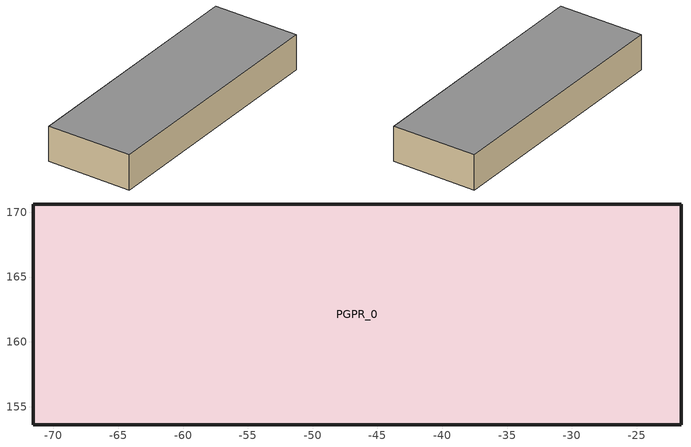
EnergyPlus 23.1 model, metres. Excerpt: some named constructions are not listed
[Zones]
PGPR_0
 floor ground (PGPR_0:f4UnderGroundSlabCF): -71.58,153.61 -71.58,170.61 -21.58,170.61 -21.58,153.61 z-8.68
 floor ground (PGPR_0:f5UnderGroundSlabCF): -71.58,153.61 -21.58,153.61 -21.58,170.61 -71.58,170.61 z-1.68
 wall ground (PGPR_0:f0UnderGroundWallCF): -71.58,153.61 -21.58,153.61 z-8.68:-1.68
 wall ground (PGPR_0:f1UnderGroundWallCF): -21.58,153.61 -21.58,170.61 z-8.68:-1.68
 wall ground (PGPR_0:f2UnderGroundWallCF): -21.58,170.61 -71.58,170.61 z-8.68:-1.68
 wall ground (PGPR_0:f3UnderGroundWallCF): -71.58,170.61 -71.58,153.61 z-8.68:-1.68
[Schedule:Day:Hourly]
4b423881-03c5-45ed-be28-4fc4b214d6de: Fraction, 1, 1, 1, 1, 1, 1, 1, 1, 0, 0, 0, 0, 0, 1, 0, 0, 0, 0, 0, 0, 0, 0, 0, 0
d9dcf79c-9fc7-427b-8721-aed9b2591ced: Fraction, 1, 1, 1, 1, 1, 1, 1, 1, 0, 0, 0, 0, 0, 0, 0, 0, 0, 0, 0, 0, 0, 0, 0, 0
5686eefd-c715-4fdf-b219-11ba50e29104: Fraction, 1, 1, 1, 1, 1, 1, 1, 1, 0, 0, 0, 1, 1, 1, 1, 1, 0, 0, 0, 0, 0, 0, 0, 1
43e6c533-6fa9-42e1-8b86-f3a8d1e46e10: Fraction, 1, 1, 1, 1, 1, 1, 1, 1, 0, 0, 0, 0, 0, 0, 0, 0, 0, 0, 0, 0, 0, 0, 0, 1
9f3f568a-9cea-4cc3-9587-82a2b19e0e78: Fraction, 1, 1, 1, 1, 1, 1, 1, 1, 0, 0, 0, 0, 1, 1, 1, 0, 0, 0, 0, 0, 0, 0, 0, 0
a636e57c-b6ae-441f-b8a6-bf08c619cc23: Fraction, 1, 1, 1, 1, 1, 1, 1, 1, 0, 0, 0, 0, 0, 0, 0, 0, 0, 0, 0, 0, 0, 0, 1, 1
0a6b56f1-1835-4374-ab66-41921d37e096: Fraction, 1, 1, 1, 1, 1, 1, 1, 0, 0, 0, 0, 0, 1, 1, 1, 1, 0, 0, 0, 0, 0, 0, 0, 1
1f39d808-1290-4ecc-a868-a539735284be: Fraction, 1, 1, 1, 1, 1, 1, 1, 1, 0, 0, 0, 0, 1, 1, 1, 1, 1, 0, 0, 0, 0, 0, 0, 0
6f4154da-c2c2-4159-a329-f49b4096ff57: Fraction, 1, 1, 1, 1, 1, 1, 1, 1, 0, 0, 0, 0, 1, 1, 1, 1, 1, 0, 0, 0, 0, 0, 0, 1
aac6a2fd-f64c-43fe-aff8-6f1a6281a74b: Fraction, 1, 1, 1, 1, 1, 0, 0, 0, 0, 0, 1, 1, 1, 1, 0, 0, 0, 0, 0, 0, 0, 0, 1, 1
19b254e6-2049-4779-9656-3da30fe27aa7: Fraction, 1, 1, 1, 1, 1, 0, 0, 0, 0, 0, 0, 0, 0, 0, 0, 1, 1, 1, 1, 1, 1, 1, 1, 1
2cb1d936-3531-426a-96ba-83971fe7372c: Fraction, 1, 1, 1, 1, 1, 1, 1, 0, 0, 0, 0, 0, 0, 0, 0, 0, 0, 0, 0, 0, 0, 0, 1, 1
0ff9e441-83f1-4516-bd27-9345eecf389f: Fraction, 1, 1, 1, 1, 1, 1, 1, 0, 0, 0, 0, 0, 0, 0, 0, 0, 0, 0, 0, 0, 0, 0, 0, 1
c92b1314-225b-411d-8e86-f078296afa96: Fraction, 1, 1, 1, 1, 1, 1, 1, 1, 1, 1, 1, 0, 0, 0, 0, 0, 0, 0, 0, 0, 1, 1, 1, 1
7514fa94-1bd9-4fde-b4ac-1ecae34da557: Fraction, 1, 1, 1, 1, 1, 1, 0, 0, 0, 0, 0, 0, 0, 0, 0, 0, 0, 0, 0, 0, 0, 1, 1, 1
5edb08f2-004b-4e5c-83a2-84af46203388: Fraction, 1, 1, 1, 1, 0, 0, 0, 0, 0, 0, 0, 0, 0, 0, 0, 0, 0, 0, 0, 0, 0, 1, 1, 1
9d676816-8ac3-4a6c-b4ae-b580548f3d32: Fraction, 1, 1, 1, 1, 1, 1, 1, 1, 1, 1, 1, 1, 1, 1, 0, 0, 0, 0, 0, 0, 1, 1, 1, 1
a1c94a3b-5b4c-497d-8171-e71f2c89bf28: Fraction, 1, 1, 1, 1, 1, 1, 0, 0, 0, 0, 0, 0, 0, 0, 0, 0, 0, 0, 0, 0, 0, 0, 1, 1
8e100745-4709-43c1-9ff5-b307ad366b61: Fraction, 0, 1, 1, 1, 1, 1, 1, 1, 0, 0, 0, 0, 0, 1, 0, 0, 0, 0, 1, 1, 1, 1, 1, 1
268fe73f-0053-4195-a365-0f15f52e541e: Fraction, 1, 1, 1, 1, 1, 1, 0, 0, 0, 0, 0, 0, 1, 1, 0, 0, 1, 1, 1, 1, 1, 1, 1, 1
a85c522d-1f5d-414f-be09-b8cc9f395edd: Fraction, 1, 1, 1, 1, 1, 1, 1, 1, 0, 0, 0, 0, 0, 0, 0, 0, 0, 0, 0, 0, 0, 1, 1, 1
22dba5ee-dbc3-4920-aa81-02877e39dabb: Fraction, 1, 1, 1, 0, 0, 0, 0, 0, 0, 0, 0, 0, 0, 0, 0, 0, 0, 0, 0, 0, 0, 0, 0, 0
265ff681-b13e-4d25-a62c-134c5617d6b5: Fraction, 1, 1, 1, 1, 1, 1, 1, 1, 0, 0, 0, 0, 1, 1, 1, 1, 0, 0, 0, 0, 0, 0, 0, 0
b893c558-f4fa-46e3-a2aa-a91d0455c293: Fraction, 0, 0, 0, 0, 0, 0, 0, 0, 1, 1, 1, 1, 1, 1, 1, 1, 0, 0, 0, 0, 0, 0, 0, 0
38071468-b3c8-45d1-aee2-aecb90c553fe: Fraction, 0, 0, 0, 1, 1, 1, 1, 1, 0, 0, 0, 0, 0, 0, 0, 0, 0, 0, 0, 0, 0, 0, 0, 0
1b35e25a-1591-48b1-886d-3c8d5dcee371: Fraction, 0, 0, 0, 1, 1, 1, 1, 1, 0, 0, 0, 0, 0, 1, 1, 1, 0, 0, 0, 0, 0, 0, 0, 0
2ff3a54e-393b-40f1-ba77-98b22226006d: Fraction, 0, 1, 1, 1, 1, 1, 1, 1, 0, 0, 0, 0, 0, 1, 1, 0, 0, 0, 0, 0, 0, 0, 0, 0
721b6a15-ba31-45d3-adb2-41ba24d08793: Fraction, 0, 0, 0, 0, 1, 1, 1, 1, 0, 0, 0, 0, 0, 0, 0, 0, 0, 0, 0, 0, 0, 0, 0, 0
254748f8-b8cf-4db8-9814-152fba9e3bd2: Fraction, 1, 1, 1, 1, 1, 1, 1, 1, 1, 0, 1, 1, 1, 1, 1, 1, 1, 0, 0, 1, 1, 1, 1, 1
938d63dd-be40-4aa3-ae10-7a1ea8b40ba3: Fraction, 1, 1, 1, 1, 1, 1, 1, 1, 0, 0, 0, 1, 1, 1, 1, 1, 0, 1, 1, 1, 1, 1, 1, 1
975b63b8-5973-4cfe-b9af-2590ea0b7ae1: Fraction, 0, 1, 1, 1, 1, 1, 1, 1, 0, 0, 0, 0, 1, 1, 1, 0, 0, 0, 0, 0, 0, 0, 0, 0
fb907c3f-6f21-44bb-b5fd-77a02b6b7876: Fraction, 0, 0, 0, 0, 0, 0, 0, 0, 0, 0, 0, 0, 1, 0, 0, 0, 0, 0, 0, 0, 0, 0, 0, 0
1b83f378-566c-4933-b3a4-a1ff4510e3c0: Fraction, 0, 1, 1, 1, 1, 1, 1, 1, 0, 0, 0, 0, 0, 0, 0, 0, 0, 0, 0, 0, 0, 0, 0, 0
9daa6118-ca0e-469b-863d-27e508346e94: Fraction, 0, 1, 0, 0, 1, 0, 0, 0, 0, 0, 0, 1, 1, 1, 1, 1, 1, 0, 0, 0, 0, 0, 0, 0
7bfb3815-d023-47ac-b753-82632ab5d8a8: Fraction, 0, 0, 0, 0, 0, 0, 0, 0, 0, 0, 0, 0, 1, 0, 1, 0, 0, 0, 0, 0, 0, 0, 0, 0
f8c7effe-b6d6-4f5c-b6ed-7c3f7907b267: Fraction, 0, 0, 0, 0, 0, 0, 0, 0, 0, 0, 0, 1, 0, 0, 1, 1, 0, 0, 0, 0, 0, 0, 0, 1
f5271a81-bf86-437f-8c66-8e0db3834bd2: Fraction, 0, 0, 0, 1, 1, 1, 1, 1, 0, 0, 0, 1, 1, 1, 1, 0, 0, 0, 0, 0, 0, 1, 1, 0
9cd5e53a-2855-455a-a486-3c73111fefb1: Fraction, 0, 1, 1, 1, 1, 1, 1, 1, 0, 0, 0, 1, 1, 1, 1, 1, 0, 0, 1, 0, 0, 1, 1, 1
4f4bb8d3-6afb-4b27-ab01-8712506b34d7: Fraction, 1, 1, 1, 1, 1, 1, 1, 1, 0, 0, 0, 1, 1, 1, 1, 0, 0, 0, 0, 1, 0, 0, 1, 1
9135d916-b9d1-4d63-9b18-6bfe89fc3462: Fraction, 1, 1, 1, 1, 1, 1, 1, 1, 1, 1, 0, 0, 0, 0, 0, 0, 0, 0, 0, 1, 1, 1, 1, 1
4c233475-0e60-44b9-9878-4242c3b25d12: Fraction, 1, 1, 1, 1, 1, 1, 1, 1, 0, 0, 0, 1, 1, 1, 1, 1, 1, 0, 1, 1, 1, 1, 1, 1
f3368dab-ca4c-475c-97cc-3f2d8ff3b5d8: Fraction, 1, 1, 0, 0, 1, 1, 0, 0, 0, 0, 0, 1, 0, 0, 1, 1, 0, 0, 0, 0, 0, 0, 0, 0
0b20c6a8-82a5-4436-9b3a-ff2cc0196985: Fraction, 0, 1, 1, 0, 1, 1, 0, 0, 0, 0, 0, 1, 1, 1, 1, 1, 1, 0, 0, 0, 0, 0, 0, 0
e96a8587-59e7-417d-a357-29280e458f88: Fraction, 0, 0, 0, 0, 1, 1, 1, 1, 0, 0, 0, 1, 1, 1, 1, 1, 0, 0, 0, 0, 0, 0, 0, 0
167243c0-d6b9-4395-961c-05c7494a644d: Fraction, 1, 1, 1, 1, 1, 1, 1, 1, 0, 0, 0, 1, 1, 1, 1, 1, 0, 0, 0, 0, 0, 0, 0, 0
102a4315-e03d-41a6-a982-1b91aa7a23a7: Fraction, 0, 0, 1, 1, 1, 1, 1, 0, 0, 0, 0, 1, 1, 1, 1, 1, 1, 0, 0, 0, 0, 0, 0, 0
595c21f7-c735-4922-994c-f3ed76335788: Fraction, 0, 0, 0, 0, 0, 0, 0, 0, 0, 0, 0, 0, 0, 1, 0, 0, 0, 0, 0, 0, 0, 0, 0, 0
615e00b2-cfc6-45e2-8701-90e21cb85a80: Fraction, 0, 0, 0, 0, 0, 0, 0, 0, 0, 0, 0, 1, 1, 1, 0, 0, 0, 0, 0, 0, 0, 0, 0, 0
538b204b-2738-484d-9132-c5606f38bc36: Fraction, 0, 0, 0, 0, 0, 0, 0, 0, 0, 0, 0, 0, 1, 1, 1, 1, 0, 0, 0, 0, 0, 0, 0, 0
6d3dc971-355d-4fa4-a2e9-d7037b7e60ad: Fraction, 0, 0, 0, 1, 1, 1, 1, 1, 0, 0, 0, 1, 1, 1, 1, 1, 0, 0, 0, 0, 0, 0, 0, 0
4bb823c3-0117-4572-9646-ca34f991e531: Fraction, 1, 1, 1, 0, 1, 1, 1, 1, 0, 0, 0, 1, 1, 1, 1, 1, 1, 0, 0, 0, 0, 0, 0, 1
dd0faab3-c5dc-455c-b7da-31d139a78f86: Fraction, 1, 1, 1, 1, 1, 1, 1, 1, 0, 0, 0, 1, 1, 1, 1, 1, 1, 0, 0, 0, 0, 0, 0, 1
10923d09-9733-415a-b180-cc482b0420a8: Fraction, 1, 1, 1, 1, 0, 0, 0, 1, 0, 0, 1, 1, 1, 1, 1, 1, 1, 0, 0, 0, 0, 0, 0, 0
68b6b845-b2a9-4584-aad0-ced59bb5f3cd: Fraction, 1, 1, 1, 1, 0, 0, 0, 0, 0, 0, 0, 1, 1, 1, 1, 1, 1, 0, 0, 0, 0, 0, 0, 0
608f1551-88ad-49e6-b78b-6e2298023551: Fraction, 0, 0, 0, 0, 0, 0, 0, 0, 0, 0, 0, 1, 1, 1, 1, 1, 0, 0, 0, 0, 0, 1, 1, 1
ea403f39-8fee-4a0b-a450-cbd75fcae571: Fraction, 1, 1, 1, 1, 1, 1, 1, 1, 1, 1, 0, 0, 0, 0, 1, 1, 0, 0, 0, 1, 1, 0, 1, 0
77c4b9ff-531c-49ff-8175-582189cf1acc: Fraction, 0, 1, 1, 1, 1, 1, 1, 1, 1, 1, 1, 1, 0, 1, 0, 1, 1, 1, 1, 1, 1, 1, 1, 1
d1f378ad-e074-4f91-99be-040b48c3187a: Fraction, 1, 1, 1, 1, 1, 1, 1, 1, 0, 0, 0, 1, 0, 1, 1, 0, 0, 0, 0, 1, 0, 1, 1, 1
f8f9e8d6-3785-418d-88df-0344d3b8d9d0: Fraction, 1, 1, 1, 1, 1, 1, 1, 1, 0, 0, 0, 1, 1, 1, 1, 1, 1, 1, 0, 0, 0, 0, 0, 0
d1bfe004-6a26-4a5d-945f-b3f82b9e8d22: Fraction, 1, 0, 1, 1, 1, 0, 1, 1, 0, 0, 0, 1, 1, 1, 1, 1, 1, 0, 0, 0, 0, 0, 0, 0
29b57927-4009-496e-81ac-ec494aea4c47: Fraction, 0, 0, 0, 0, 0, 1, 1, 0, 0, 0, 0, 0, 1, 1, 1, 1, 0, 0, 0, 0, 1, 1, 1, 0
e5235b95-c2f8-4f38-95af-b7261fb12d3d: Fraction, 0, 1, 0, 1, 1, 1, 1, 1, 0, 0, 0, 1, 1, 1, 1, 1, 1, 0, 0, 0, 0, 0, 0, 0
d7dc4451-f64a-4145-b2e2-11d6cc127707: Fraction, 0, 1, 1, 1, 1, 1, 0, 1, 0, 0, 0, 1, 1, 1, 1, 1, 1, 1, 0, 0, 0, 0, 0, 0
d20f0463-fa8d-40f1-a171-c0841f544175: Fraction, 0, 0, 0, 1, 1, 1, 1, 1, 0, 0, 0, 1, 1, 1, 1, 1, 1, 1, 0, 0, 0, 0, 0, 0
5f620b82-c7dc-4085-ae03-0facd7c8ad80: Fraction, 0, 0, 0, 0, 1, 1, 1, 1, 0, 0, 0, 1, 1, 1, 1, 1, 1, 1, 0, 0, 0, 0, 0, 0
5498eb8c-ab8e-4cdc-adcf-004aa2e0be7e: Fraction, 0, 0, 1, 1, 1, 1, 1, 1, 0, 0, 0, 1, 1, 1, 1, 1, 0, 1, 1, 1, 0, 1, 1, 1
8b03ab36-f7f7-47dc-ab61-507450c9b048: Fraction, 0, 0, 0, 0, 1, 1, 1, 1, 0, 0, 1, 1, 1, 1, 1, 1, 1, 0, 0, 0, 0, 0, 0, 0
af18b76d-445f-40e3-9107-3aef00735450: Fraction, 0, 0, 0, 0, 0, 1, 0, 0, 0, 1, 1, 1, 1, 1, 1, 1, 1, 1, 0, 0, 0, 0, 0, 0
3a65a25f-9210-4485-a318-11c298935ed2: Fraction, 0, 0, 0, 1, 1, 1, 1, 0, 0, 0, 0, 1, 1, 1, 1, 1, 1, 1, 0, 0, 0, 0, 0, 0
c9e1564d-0808-4204-ad1e-7c4d568b506c: Fraction, 1, 1, 1, 0, 1, 0, 1, 1, 0, 0, 0, 0, 1, 1, 1, 1, 1, 0, 0, 0, 0, 0, 0, 0
6481fa83-8756-4034-80a4-720003e12866: Fraction, 0, 0, 1, 1, 1, 1, 1, 1, 0, 1, 1, 1, 1, 1, 0, 1, 0, 0, 0, 1, 0, 0, 1, 1
5f15098d-22b8-470c-8db3-f4f6d394945a: Fraction, 1, 1, 1, 1, 1, 1, 0, 1, 0, 1, 1, 1, 1, 1, 1, 1, 1, 1, 0, 0, 0, 0, 0, 0
f50323f8-52d8-4e8b-a682-7733ce9e9aba: Fraction, 0, 1, 1, 1, 1, 1, 0, 1, 0, 0, 0, 1, 1, 1, 0, 0, 0, 0, 0, 0, 0, 0, 0, 1
150a1ff0-c662-4d2a-9222-2521a3141b53: Fraction, 1, 1, 1, 1, 1, 1, 1, 1, 0, 1, 1, 1, 1, 1, 1, 0, 1, 0, 0, 1, 1, 1, 1, 1
0d5fc211-995c-4405-9639-022727eb037f: Fraction, 1, 1, 1, 1, 1, 1, 1, 0, 0, 0, 0, 0, 1, 1, 1, 1, 0, 0, 0, 0, 0, 0, 1, 0
89220886-dddf-4222-ad3a-1b938d28894c: Fraction, 0, 0, 1, 1, 1, 1, 1, 1, 0, 1, 1, 1, 1, 1, 1, 1, 1, 1, 1, 0, 0, 0, 0, 0
a515e066-391f-42a3-8763-dd935cd6fd7d: Fraction, 1, 1, 1, 1, 1, 1, 1, 1, 0, 0, 1, 1, 1, 0, 0, 0, 0, 0, 0, 1, 0, 1, 1, 1
b2c55090-704e-4ab6-b96f-41a370d7e207: Fraction, 1, 1, 1, 1, 1, 1, 1, 1, 0, 0, 0, 1, 1, 1, 1, 1, 0, 0, 0, 0, 0, 1, 1, 1
7f4f3e94-be70-4c54-a978-02872ac8a73b: Fraction, 1, 1, 1, 1, 1, 1, 1, 1, 0, 1, 1, 0, 1, 1, 1, 0, 0, 0, 0, 1, 1, 1, 1, 1
00f9da2b-0396-442f-9a1e-3981f69b7067: Fraction, 1, 1, 1, 1, 1, 1, 1, 1, 0, 0, 1, 1, 1, 1, 1, 1, 1, 1, 0, 0, 0, 0, 0, 0
cbe0bc12-091c-4a4d-95a7-e092efacdb34: Fraction, 0, 1, 1, 0, 1, 1, 1, 1, 0, 1, 1, 1, 1, 1, 1, 1, 0, 1, 1, 1, 1, 1, 1, 1
acd8af5c-d7fc-4658-8dc6-4fac3b3fdb2f: Fraction, 1, 1, 0, 1, 1, 1, 1, 1, 0, 0, 1, 1, 1, 0, 0, 0, 1, 1, 0, 1, 1, 1, 1, 1
16b90982-b65f-4b34-aa4b-3d23074a491c: Fraction, 1, 1, 1, 1, 1, 1, 1, 1, 0, 0, 1, 1, 1, 1, 1, 0, 1, 1, 1, 1, 1, 1, 1, 1
9ac76846-8afe-459c-8ce4-5cd0b9b1b4aa: Fraction, 1, 1, 1, 1, 1, 1, 1, 1, 1, 0, 1, 1, 1, 1, 1, 0, 1, 0, 0, 1, 1, 1, 1, 1
25743c8d-98df-4bf6-aaa6-2a4d91e064f6: Fraction, 1, 1, 1, 1, 1, 1, 1, 1, 1, 1, 1, 1, 1, 1, 0, 0, 0, 0, 0, 0, 0, 1, 1, 1
15f36d6a-5632-49b6-822e-39c30ca657d3: Fraction, 1, 1, 1, 1, 0, 0, 0, 0, 0, 0, 1, 1, 1, 1, 1, 1, 1, 0, 0, 0, 0, 0, 0, 0
ea26de50-ec7e-40ae-8c18-b1771b2aae8f: Fraction, 0, 1, 1, 1, 1, 1, 1, 1, 0, 0, 0, 1, 1, 1, 1, 1, 1, 1, 0, 0, 0, 0, 0, 0
7ef36c62-d61c-4133-830e-d9a316a81cf4: Fraction, 0, 1, 0, 0, 1, 0, 1, 0, 0, 0, 1, 1, 1, 1, 1, 1, 1, 0, 0, 0, 0, 0, 0, 0
24c1d4d4-9c7f-4039-80be-6e60d7f79b7a: Fraction, 0, 1, 1, 1, 1, 1, 1, 1, 0, 1, 1, 1, 1, 1, 1, 1, 1, 1, 0, 0, 0, 0, 0, 0
4f660577-d839-431d-9f2a-b50780fe7abf: Fraction, 0, 0, 0, 0, 1, 0, 0, 0, 0, 1, 1, 1, 1, 1, 1, 1, 1, 1, 1, 0, 0, 0, 0, 0
a80e22af-b794-49f5-a719-907025459a9d: Fraction, 0, 0, 0, 0, 1, 1, 0, 1, 0, 0, 1, 1, 0, 1, 1, 1, 1, 1, 1, 1, 1, 1, 1, 1
c4ad8f42-1ebb-4d66-b130-f4d00a4ec597: Fraction, 1, 1, 1, 1, 1, 1, 1, 1, 0, 0, 0, 1, 1, 1, 1, 1, 1, 0, 0, 0, 0, 0, 0, 0
d3b708f1-da1d-4c15-9cce-67e1453a7163: Fraction, 0, 1, 1, 1, 1, 1, 1, 1, 0, 0, 1, 1, 1, 0, 0, 0, 0, 0, 0, 0, 0, 0, 0, 1
a487c2ef-e8be-4881-a45c-798192ff0b09: Fraction, 1, 1, 1, 1, 1, 1, 1, 1, 0, 0, 1, 1, 1, 1, 1, 1, 1, 0, 1, 0, 0, 0, 0, 0
49d44464-4caf-4254-b0fd-5ec1e70a12cb: Fraction, 0, 0, 0, 0, 1, 1, 0, 0, 0, 0, 1, 1, 0, 0, 0, 1, 1, 0, 0, 1, 1, 1, 1, 1
fcc96758-d674-4380-ab4f-95f29bdbed7f: Fraction, 1, 1, 1, 1, 1, 1, 1, 1, 0, 0, 0, 1, 1, 1, 1, 0, 0, 1, 1, 1, 1, 1, 1, 1
fc564dab-8732-4c09-b968-0ecc5cb4e402: Fraction, 1, 1, 1, 1, 1, 1, 1, 1, 0, 0, 0, 1, 1, 1, 1, 0, 1, 1, 0, 0, 0, 0, 0, 0
5a106c0b-55eb-41ca-b072-1c534cfae676: Fraction, 0, 0, 0, 0, 1, 0, 0, 0, 0, 1, 0, 1, 1, 1, 0, 1, 1, 1, 1, 1, 1, 1, 1, 1
c26745b1-3d78-4398-b57f-ac88989129e7: Fraction, 1, 1, 1, 1, 1, 1, 1, 1, 1, 0, 0, 1, 1, 1, 1, 1, 0, 0, 0, 0, 0, 0, 0, 0
5dcfddaa-d6df-49e3-86db-44b798bef0ac: Fraction, 1, 1, 1, 1, 1, 1, 1, 1, 0, 1, 1, 1, 1, 1, 1, 0, 0, 0, 0, 0, 0, 0, 0, 0
ac495df5-bdeb-4d2c-a806-4009e1d5c5c1: Fraction, 1, 1, 1, 0, 1, 1, 0, 1, 0, 0, 0, 1, 1, 1, 0, 0, 0, 0, 0, 0, 0, 0, 0, 0
53d6a26e-696f-4037-970f-a828511ad5cd: Fraction, 0, 0, 0, 0, 0, 0, 0, 0, 1, 1, 1, 1, 1, 1, 1, 1, 1, 1, 1, 0, 0, 0, 0, 0
3e03224c-85ce-477e-aa7c-0c7cfe76afc2: Fraction, 0, 0, 0, 0, 1, 0, 1, 1, 1, 1, 1, 1, 1, 1, 1, 1, 1, 1, 0, 0, 0, 0, 0, 0
ff7f5657-a2b4-44aa-84e3-2dbc62f8aee0: Fraction, 0, 0, 0, 0, 0, 1, 1, 1, 1, 1, 1, 1, 1, 1, 1, 1, 1, 1, 1, 0, 0, 0, 0, 0
12784165-bf48-4a67-abfc-484afee5eeb1: Fraction, 0, 0, 0, 0, 1, 0, 1, 0, 0, 1, 1, 1, 1, 1, 1, 1, 1, 1, 1, 0, 0, 0, 0, 0
e0e08869-5634-4dae-a5fc-255d7a0d929a: Fraction, 0, 0, 0, 0, 1, 1, 1, 1, 0, 1, 1, 1, 1, 1, 1, 1, 1, 1, 1, 0, 0, 0, 0, 0
d3f29522-0a00-4572-8c8e-24a091397056: Fraction, 0, 0, 0, 0, 0, 0, 0, 0, 1, 1, 1, 1, 1, 1, 0, 0, 0, 0, 0, 1, 0, 0, 0, 0
de932412-5324-46f1-b662-4a20d6b03142: Fraction, 0, 1, 0, 0, 1, 0, 1, 1, 0, 1, 1, 1, 1, 0, 1, 0, 0, 0, 0, 0, 0, 0, 0, 1
428b496f-aa10-4199-a679-54d118e6036d: Fraction, 1, 0, 1, 1, 1, 1, 1, 0, 0, 1, 1, 1, 0, 0, 1, 1, 1, 0, 0, 0, 0, 0, 0, 0
ec9d3b15-da6a-4eca-9426-4658412a4478: Fraction, 1, 1, 0, 1, 1, 1, 1, 1, 0, 1, 1, 1, 1, 1, 1, 0, 0, 0, 0, 0, 0, 0, 0, 0
04dc89fe-9f93-4ae4-b0fe-4335d82fff21: Fraction, 0, 1, 1, 1, 1, 1, 1, 1, 0, 1, 1, 1, 0, 1, 1, 1, 0, 1, 0, 1, 1, 0, 1, 0
87cb13b6-e415-4d74-bd48-b75b84703a8c: Fraction, 1, 1, 1, 1, 1, 1, 1, 1, 0, 0, 0, 0, 1, 0, 0, 0, 0, 0, 0, 0, 0, 0, 1, 0
37baeec7-4386-4af8-9476-8c8170673850: Fraction, 1, 1, 0, 1, 1, 1, 1, 1, 0, 1, 1, 1, 1, 1, 1, 1, 1, 1, 0, 0, 0, 0, 0, 0
6f84dd32-5ff8-42e3-93f1-95c26bcee0b4: Fraction, 0, 0, 0, 0, 0, 0, 0, 0, 0, 1, 1, 0, 0, 1, 1, 0, 0, 0, 0, 0, 0, 1, 1, 1
d744ac31-f65a-4fa6-8ebd-f02e83bb5772: Fraction, 1, 1, 1, 1, 1, 1, 0, 0, 0, 0, 1, 1, 1, 1, 1, 1, 1, 1, 0, 0, 0, 0, 0, 0
816b8938-fc55-4ccb-94e9-46874070c0df: Fraction, 0, 0, 0, 0, 0, 0, 0, 0, 0, 0, 1, 1, 1, 1, 1, 1, 1, 1, 0, 0, 0, 0, 0, 0
63a9c947-ccab-4db9-bbf5-93fec33ead4b: Fraction, 0, 0, 0, 1, 1, 1, 0, 0, 0, 0, 0, 0, 1, 1, 0, 0, 1, 1, 0, 0, 0, 1, 1, 1
e2cea53a-27f6-4c58-8ba9-56ffacc847c9: Fraction, 1, 1, 1, 1, 1, 1, 1, 1, 0, 1, 1, 1, 0, 0, 0, 0, 0, 0, 0, 0, 0, 0, 0, 1
82eac794-70f8-430e-bf10-ffc1cbace4a8: Fraction, 1, 1, 1, 1, 1, 1, 1, 1, 1, 0, 0, 0, 1, 1, 1, 1, 0, 0, 0, 0, 0, 0, 1, 1
54e49f5b-593e-4d8c-885e-57bd4788158d: Fraction, 1, 1, 1, 1, 1, 1, 1, 1, 0, 0, 1, 1, 1, 1, 1, 1, 1, 0, 0, 0, 0, 0, 0, 0
5f66b03a-6e37-4e5a-bd90-248065f8e52d: Fraction, 1, 1, 1, 1, 1, 1, 1, 1, 0, 0, 1, 1, 1, 1, 0, 0, 1, 1, 1, 1, 1, 1, 1, 1
7541b643-ce07-4767-abb6-1bebbe27d1db: Fraction, 1, 1, 1, 1, 1, 1, 1, 1, 0, 0, 1, 1, 1, 1, 0, 0, 0, 1, 1, 1, 1, 1, 1, 1
ad09d7ec-5b90-485c-94ca-2581b725b34a: Fraction, 0, 0, 0, 0, 1, 1, 1, 1, 0, 0, 0, 0, 0, 0, 0, 0, 0, 0, 0, 0, 0, 0, 1, 1
aea32789-4f34-4312-b04a-95d18f8baf07: Fraction, 1, 1, 1, 1, 1, 1, 1, 1, 1, 1, 1, 1, 1, 1, 1, 1, 1, 1, 1, 0, 0, 0, 0, 0
03c852e6-2ed5-4915-87aa-77f72ff10b00: Fraction, 0, 0, 0, 0, 0, 0, 0, 0, 0, 0, 1, 1, 1, 1, 1, 0, 0, 0, 0, 0, 0, 1, 1, 1
6543cc43-2e04-44e9-8e2e-a805eb3661fa: Fraction, 1, 1, 1, 1, 1, 1, 1, 1, 1, 0, 0, 0, 1, 1, 1, 1, 1, 0, 0, 0, 0, 0, 0, 0
2bfec88a-6984-48cc-bf28-4a9e8056b79b: Fraction, 0, 1, 0, 0, 0, 1, 1, 1, 0, 0, 1, 1, 1, 0, 0, 0, 0, 0, 0, 0, 0, 0, 0, 0
fd414e2c-75d4-4c32-83fc-4272a7bde156: Fraction, 1, 1, 1, 1, 1, 1, 1, 1, 1, 0, 0, 0, 0, 0, 0, 0, 1, 1, 0, 0, 0, 0, 0, 0
f2ce880f-6885-4c88-877b-562766da01ad: Fraction, 0, 0, 0, 1, 1, 0, 0, 0, 0, 1, 1, 1, 0, 0, 0, 0, 0, 0, 0, 0, 0, 0, 0, 0
33e99e92-674f-45f8-a587-548818bbf615: Fraction, 0, 0, 0, 0, 0, 0, 0, 0, 0, 1, 1, 1, 0, 0, 0, 0, 0, 0, 0, 0, 1, 1, 1, 1
c7efda73-e163-4c59-9bf5-ba7e7c0e4e16: Fraction, 1, 1, 1, 1, 1, 1, 1, 1, 0, 0, 1, 1, 1, 1, 1, 1, 1, 1, 1, 0, 0, 0, 0, 0
5fa06fdf-763b-4d7c-b8b2-7de05fd0b310: Fraction, 0, 1, 1, 1, 1, 1, 0, 0, 0, 1, 1, 1, 1, 1, 1, 1, 1, 0, 0, 0, 0, 0, 0, 0
f906869d-0c63-4801-97d7-2f6fdf00eec3: Fraction, 0, 1, 1, 1, 1, 1, 1, 1, 1, 0, 0, 1, 1, 1, 1, 1, 0, 0, 0, 0, 0, 0, 0, 0
22550311-a193-4410-aea7-402e6c23fc5d: Fraction, 0, 0, 0, 0, 0, 0, 0, 0, 0, 0, 0, 0, 1, 1, 1, 1, 0, 0, 0, 0, 0, 0, 0, 1
44a67dcf-cdc8-4a56-b3c3-fe79b0470d3c: Fraction, 0, 0, 0, 0, 0, 0, 0, 0, 0, 0, 0, 0, 1, 1, 1, 1, 1, 1, 0, 0, 0, 0, 0, 0
88d90773-d2a7-4458-a5cf-2ae1ce0950cd: Fraction, 0, 0, 1, 1, 1, 1, 1, 1, 0, 0, 0, 0, 0, 0, 0, 0, 0, 0, 0, 0, 0, 0, 0, 0
79816bb4-b13d-4e50-9334-50d981e2fa65: Fraction, 0, 0, 0, 0, 0, 0, 0, 0, 0, 0, 0, 0, 0, 0, 0, 0, 0, 0, 0, 0, 0, 0, 1, 1
29cdb66d-2179-4996-814a-078b9e027e0c: Fraction, 0, 0, 0, 1, 1, 1, 1, 1, 1, 0, 0, 0, 0, 0, 0, 0, 1, 0, 0, 0, 0, 0, 0, 0
d75d03b0-2275-4513-84da-de8190ff6121: Fraction, 0, 0, 0, 1, 1, 1, 1, 1, 0, 0, 1, 1, 1, 1, 1, 1, 1, 0, 0, 0, 0, 0, 0, 0
bf26c04b-093e-4dd0-bfb7-8f53418dfe3b: Fraction, 0, 1, 1, 1, 1, 1, 1, 0, 0, 0, 1, 1, 1, 1, 1, 1, 1, 1, 0, 0, 0, 0, 0, 0
5993006e-3bfd-473b-874d-bef193945f6f: Fraction, 0, 0, 0, 0, 0, 0, 0, 0, 0, 1, 1, 1, 1, 1, 1, 1, 0, 0, 0, 0, 0, 0, 0, 0
c64875a8-2118-444b-ac3c-aca7f049d8b5: Fraction, 0, 1, 1, 1, 1, 1, 1, 1, 1, 1, 1, 0, 1, 1, 1, 1, 1, 1, 0, 0, 0, 0, 0, 0
c3dde465-46a7-451a-8202-93e077363a6f: Fraction, 0, 1, 0, 1, 0, 0, 0, 1, 0, 0, 1, 1, 1, 1, 1, 1, 1, 1, 1, 0, 1, 1, 0, 0
e06687f0-31aa-4656-8f6f-131d72b09a7d: Fraction, 0, 0, 0, 0, 0, 0, 0, 0, 0, 0, 1, 1, 1, 1, 1, 1, 1, 1, 1, 1, 0, 0, 0, 0
73f8aa95-0e21-432b-8ec6-0fcaf441bc21: Fraction, 0, 0, 0, 0, 0, 0, 0, 0, 1, 1, 1, 1, 1, 1, 1, 1, 1, 0, 0, 0, 0, 0, 0, 0
0face1d9-68ba-43ae-8b0e-4b775565313f: Fraction, 0, 0, 0, 0, 0, 0, 0, 0, 0, 0, 1, 0, 0, 1, 1, 1, 1, 1, 1, 0, 0, 0, 0, 0
facaaf35-4210-46d7-8242-3a9c50793cd8: Fraction, 0, 0, 0, 1, 1, 0, 0, 0, 0, 1, 1, 1, 1, 0, 0, 0, 0, 0, 0, 0, 0, 0, 1, 0
9a82afb2-3758-48cd-ab12-55926df5f8e3: Fraction, 0, 1, 1, 1, 1, 0, 1, 1, 0, 0, 0, 0, 1, 1, 1, 1, 1, 1, 1, 0, 0, 0, 0, 0
6965d9d3-d15b-4d13-bada-faa81d156223: Fraction, 0, 1, 0, 0, 1, 0, 1, 0, 0, 1, 1, 1, 1, 1, 1, 1, 1, 1, 1, 1, 0, 0, 0, 0
375f94b9-0dea-42a3-bab4-a3959616d73a: Fraction, 0, 0, 0, 0, 0, 0, 0, 0, 0, 1, 1, 1, 1, 1, 1, 1, 1, 1, 1, 1, 1, 0, 0, 0
b5763207-a6e0-4a54-a05f-25970658f90e: Fraction, 0, 0, 0, 0, 0, 0, 0, 0, 1, 1, 1, 1, 1, 1, 1, 1, 1, 1, 1, 1, 1, 0, 0, 0
4a4b2797-137b-46bd-841f-5856ae3853a9: Fraction, 0, 0, 0, 0, 0, 0, 0, 1, 0, 1, 0, 0, 1, 1, 1, 0, 0, 1, 0, 0, 0, 0, 0, 0
53d63b16-25fc-461c-8168-c60dd104ca2f: Fraction, 0, 0, 0, 1, 1, 1, 1, 0, 0, 0, 0, 1, 1, 1, 1, 1, 1, 0, 0, 0, 0, 0, 0, 0
24a60d40-4126-4ce8-ad33-fbc4c3e1f20b: Fraction, 0, 1, 0, 0, 0, 0, 0, 0, 0, 1, 1, 1, 1, 1, 1, 1, 1, 1, 1, 0, 1, 0, 0, 0
4e1dd9b1-d366-4041-80e3-ffab94b3a6d8: Fraction, 0, 0, 0, 0, 0, 0, 0, 0, 0, 0, 0, 1, 1, 1, 1, 1, 1, 0, 1, 1, 1, 1, 1, 0
811965fe-cf3f-4e2d-92ae-df6dc1f78df7: Fraction, 0, 1, 1, 0, 1, 0, 0, 1, 0, 0, 0, 1, 1, 1, 0, 0, 1, 0, 0, 1, 1, 1, 1, 0
ce064cc0-355c-491e-bc32-a5f4ee950e47: Fraction, 1, 1, 1, 1, 1, 1, 1, 1, 0, 0, 0, 1, 1, 1, 1, 1, 1, 1, 0, 0, 0, 0, 1, 1
a71985f3-0066-48b5-896a-20affd8910ac: Fraction, 0, 1, 0, 0, 1, 1, 1, 1, 0, 0, 1, 1, 1, 0, 0, 0, 0, 1, 0, 1, 1, 0, 1, 1
befd0b7e-7216-4c60-be25-026468be9f18: Fraction, 1, 1, 1, 1, 0, 0, 0, 0, 0, 0, 0, 1, 1, 0, 1, 1, 1, 1, 1, 0, 0, 0, 0, 0
fbeca4c3-ce09-430f-b2a0-06030d0ff9d6: Fraction, 0, 0, 0, 0, 1, 1, 1, 1, 1, 0, 1, 1, 1, 0, 1, 1, 1, 0, 0, 0, 0, 0, 0, 0
db3e70c4-fd2a-4e1b-8297-bd2d6c0d3cf8: Fraction, 0, 1, 1, 1, 1, 1, 1, 1, 0, 0, 0, 1, 1, 1, 1, 1, 0, 0, 0, 0, 0, 0, 0, 0
72612ccf-583e-46f3-bf00-deef19fd6d3e: Fraction, 0, 0, 0, 0, 0, 0, 0, 0, 0, 0, 0, 1, 1, 0, 1, 1, 1, 1, 0, 0, 0, 0, 0, 0
1e79ffa7-8dbe-451f-a677-7f93e6f78d3d: Fraction, 0, 0, 0, 0, 0, 0, 0, 0, 0, 1, 0, 1, 1, 1, 1, 1, 1, 1, 0, 0, 0, 0, 0, 0
a8209df2-5ab2-4443-bd30-a15166ccbbec: Fraction, 0, 0, 0, 0, 0, 0, 0, 0, 0, 0, 1, 1, 1, 0, 1, 1, 1, 1, 0, 0, 0, 0, 0, 0
40dcfdd7-9bb8-4f75-a672-34047243340b: Fraction, 0, 0, 0, 0, 0, 0, 1, 1, 1, 0, 1, 0, 0, 0, 0, 0, 0, 0, 0, 1, 0, 0, 0, 0
cd399c37-b7b2-4ca0-a83f-51559be62792: Fraction, 1, 0, 0, 0, 1, 0, 0, 0, 0, 0, 1, 1, 0, 1, 1, 1, 1, 0, 0, 0, 0, 0, 0, 0
0ea63dce-2894-42c9-91d5-1433c7b590dc: Fraction, 0, 0, 0, 0, 0, 0, 0, 0, 0, 1, 1, 1, 0, 0, 1, 1, 1, 1, 0, 0, 0, 0, 0, 0
2692f2e2-7011-4f7f-87d6-537eda69e901: Fraction, 0, 0, 0, 0, 0, 0, 0, 0, 0, 1, 1, 1, 1, 1, 1, 1, 1, 1, 1, 0, 0, 0, 0, 0
ede6f525-f8f3-46ca-98c9-bce0bba24574: Fraction, 0, 0, 0, 0, 0, 0, 0, 0, 0, 1, 1, 1, 0, 0, 1, 1, 1, 0, 0, 0, 0, 0, 0, 0
448cc3ed-be2a-4057-b41c-d7a3c87ecfc5: Fraction, 0, 0, 0, 0, 1, 0, 0, 0, 0, 0, 1, 1, 1, 1, 1, 1, 1, 1, 0, 0, 0, 0, 1, 0
01605da1-6eae-4632-80ab-0c938aa69fd6: Fraction, 0, 1, 1, 1, 1, 1, 1, 0, 0, 0, 1, 1, 1, 0, 0, 0, 0, 0, 1, 1, 1, 1, 1, 1
30426d5e-76fa-4dda-a0d5-f35ae3dbd69e: Fraction, 1, 1, 1, 1, 1, 1, 0, 0, 0, 0, 1, 1, 1, 0, 1, 1, 1, 1, 0, 0, 0, 0, 0, 0
ea3bc4e8-6f5c-4f0f-8cdf-43d60ab798f9: Fraction, 0, 1, 1, 1, 1, 1, 1, 1, 0, 0, 0, 0, 0, 0, 1, 1, 0, 0, 0, 0, 0, 0, 0, 0
18d127a5-8b47-4f2f-9c89-2b7fc3c66ef5: Fraction, 1, 0, 1, 1, 1, 1, 1, 1, 0, 0, 1, 1, 1, 1, 1, 1, 1, 1, 1, 1, 1, 1, 1, 1
d7ec7889-d447-4750-b206-bad8ec330e09: Fraction, 1, 1, 1, 1, 1, 1, 1, 1, 1, 1, 0, 0, 1, 0, 0, 0, 0, 0, 0, 0, 0, 0, 0, 1
571b5242-ea14-47f4-aa64-d69b78a3ed10: Fraction, 1, 1, 1, 1, 1, 1, 1, 1, 0, 0, 0, 0, 0, 0, 1, 1, 0, 0, 0, 0, 1, 0, 0, 1
1ef06045-fb21-4009-a258-a723cc062591: Fraction, 1, 1, 1, 1, 1, 1, 1, 1, 0, 0, 0, 0, 0, 0, 1, 1, 0, 0, 0, 0, 0, 0, 0, 0
c4f7ee7e-d6ca-4be9-a57f-8f1bd2446075: Fraction, 0, 1, 0, 1, 1, 1, 1, 1, 0, 0, 0, 1, 1, 1, 0, 0, 0, 0, 0, 0, 0, 0, 0, 0
e0f824ef-556f-44b3-895b-fc6d47cde737: Fraction, 0, 1, 1, 1, 1, 1, 1, 1, 1, 0, 0, 1, 1, 1, 1, 1, 1, 0, 0, 0, 0, 0, 0, 0
7df22234-2be7-4bf4-b380-4355b9ac798d: Fraction, 0, 0, 0, 1, 1, 1, 1, 1, 0, 0, 0, 1, 1, 1, 1, 1, 1, 1, 1, 0, 0, 0, 0, 0
07707a42-9dae-4272-9db8-b83f5ab6fc00: Fraction, 0, 0, 0, 1, 1, 1, 1, 1, 0, 0, 1, 1, 1, 0, 1, 1, 1, 0, 1, 1, 1, 1, 1, 1
0a6eb5a9-5249-4e2f-9487-c6371bf03f7e: Fraction, 1, 0, 1, 1, 1, 1, 1, 1, 0, 0, 0, 0, 1, 0, 1, 0, 0, 0, 0, 0, 0, 0, 0, 0
5a4d5187-2929-4ada-9618-2f9820634e13: Fraction, 0, 0, 0, 0, 0, 0, 0, 0, 0, 0, 0, 0, 0, 1, 1, 1, 0, 0, 0, 0, 0, 0, 0, 0
2aee2ba3-fb5f-4300-88a6-f7ee9f33d43a: Fraction, 0, 0, 0, 0, 1, 0, 0, 0, 0, 0, 0, 1, 1, 1, 1, 1, 1, 0, 0, 0, 0, 0, 0, 0
f7e7ceaa-0893-40aa-b05e-5065fd6e5843: Fraction, 0, 0, 0, 0, 1, 0, 0, 0, 0, 1, 1, 0, 0, 1, 1, 1, 1, 1, 1, 1, 1, 1, 1, 1
8c9e812d-e0ba-46cd-859a-4f605384c7b6: Fraction, 1, 1, 1, 1, 1, 1, 1, 1, 1, 0, 0, 1, 0, 1, 1, 1, 1, 1, 1, 0, 0, 0, 0, 1
e04ae159-9c95-481f-9d48-64193852f71f: Fraction, 1, 1, 1, 1, 1, 1, 1, 1, 0, 0, 0, 0, 0, 0, 1, 1, 1, 0, 0, 0, 0, 0, 0, 0
b89a5841-be1d-4b9d-954f-153d4a9ab344: Fraction, 0, 0, 1, 0, 0, 0, 0, 1, 0, 0, 0, 0, 0, 1, 1, 1, 1, 0, 0, 0, 0, 0, 1, 0
cdff0102-fc3b-4003-8d1b-e1d4f3491423: Fraction, 0, 0, 1, 1, 1, 1, 1, 1, 0, 0, 0, 1, 1, 1, 1, 1, 1, 1, 0, 0, 0, 0, 0, 0
96011554-1994-4d96-97b1-08e0ef15f65e: Fraction, 0, 0, 1, 1, 1, 1, 1, 1, 0, 0, 1, 1, 1, 1, 1, 1, 1, 1, 1, 0, 0, 0, 0, 0
24b30824-3360-4f1a-b4ae-7a0e0e0a2b07: Fraction, 0, 0, 1, 1, 1, 1, 1, 1, 0, 1, 1, 1, 1, 1, 1, 1, 1, 1, 0, 0, 0, 0, 0, 0
819fe043-8253-4a6d-8b45-2790786311c9: Fraction, 0, 0, 1, 1, 1, 1, 1, 1, 0, 0, 1, 1, 1, 1, 1, 1, 1, 1, 0, 0, 0, 0, 0, 0
beba72a0-13c1-451a-98a5-e6e450d85240: Fraction, 0, 0, 1, 1, 1, 1, 1, 1, 0, 1, 0, 1, 1, 1, 1, 1, 1, 1, 0, 0, 0, 0, 0, 0
44d7917d-54fd-4066-bc5e-9c8727d1d92c: Fraction, 0, 0, 0, 0, 0, 0, 0, 0, 0, 0, 0, 1, 1, 1, 1, 1, 1, 1, 0, 0, 0, 0, 0, 0
4c0f310b-1b08-4062-aa00-35a20e78d4bd: Fraction, 0, 0, 0, 0, 0, 0, 0, 0, 0, 1, 1, 1, 1, 1, 1, 1, 1, 0, 0, 0, 0, 0, 0, 0
41baae8e-680d-4273-9243-0a4fb99daf9d: Fraction, 0, 1, 1, 1, 1, 1, 1, 1, 1, 1, 1, 1, 0, 0, 0, 1, 1, 0, 0, 0, 0, 0, 0, 0
91b12621-34b0-4694-8b39-1b35750874b8: Fraction, 0, 1, 0, 1, 1, 1, 1, 1, 1, 0, 0, 0, 1, 1, 1, 1, 1, 0, 0, 0, 0, 0, 0, 1
7ba7cd92-2056-41cd-9a97-23cf25c07a6a: Fraction, 0, 0, 0, 1, 1, 1, 0, 1, 0, 0, 0, 1, 0, 0, 0, 0, 0, 0, 0, 0, 0, 0, 0, 0
b989fe41-8f6d-4960-99b4-00e93617bfe8: Fraction, 1, 1, 1, 1, 1, 1, 1, 1, 0, 0, 0, 1, 1, 0, 0, 0, 0, 0, 0, 0, 0, 0, 0, 0
b6ee864d-bb4e-430d-895a-ffcf3ee48c21: Fraction, 0, 0, 0, 0, 0, 0, 1, 1, 0, 0, 0, 0, 1, 1, 1, 0, 0, 0, 0, 0, 0, 0, 0, 0
635f4fbc-dcc6-4ed1-8671-30ecbc69a474: Fraction, 0, 0, 1, 1, 1, 1, 1, 1, 0, 0, 0, 0, 1, 1, 1, 1, 0, 0, 0, 0, 0, 0, 0, 0
8d2ddf5b-4fc9-4308-9e78-2189bb1cfd3a: Fraction, 0, 0, 0, 1, 1, 1, 0, 0, 0, 0, 0, 1, 1, 1, 1, 1, 1, 1, 0, 0, 0, 0, 0, 0
df4e5b47-1631-409f-94f8-752ea15dd00b: Fraction, 0, 0, 0, 1, 1, 1, 0, 0, 0, 0, 1, 1, 1, 1, 1, 1, 1, 1, 1, 0, 0, 0, 0, 0
70f17019-c5db-4a10-8acb-58dc0811777b: Fraction, 0, 0, 0, 0, 0, 1, 1, 0, 0, 0, 0, 0, 0, 0, 0, 0, 0, 0, 0, 0, 0, 0, 0, 0
ae55d13e-8269-4ec9-881b-aafcdc3ffb17: Fraction, 0, 0, 0, 0, 0, 0, 0, 0, 0, 0, 0, 0, 1, 0, 1, 1, 1, 1, 0, 0, 0, 0, 0, 0
2c235aa5-8cab-4b03-950f-1667eaae87ce: Fraction, 0, 0, 0, 0, 0, 1, 1, 1, 0, 0, 0, 1, 1, 1, 1, 1, 0, 0, 0, 0, 0, 0, 0, 0
998b1735-911d-463c-8303-d476a6c55811: Fraction, 0, 0, 0, 0, 0, 0, 0, 0, 0, 1, 0, 1, 1, 1, 0, 1, 0, 0, 0, 0, 0, 0, 0, 0
2b794df9-8615-43c4-b662-a9bc657ad98b: Fraction, 0, 0, 0, 0, 1, 0, 1, 0, 0, 0, 1, 1, 1, 0, 1, 1, 1, 0, 0, 0, 1, 1, 1, 1
b356cf11-d75d-4a00-a3ae-097c46a6d152: Fraction, 1, 1, 0, 0, 1, 1, 1, 1, 0, 0, 0, 0, 0, 0, 0, 0, 0, 0, 0, 0, 0, 0, 0, 0
05675a24-8fc4-4639-b798-4d39c4ec1cc1: Fraction, 0, 0, 0, 0, 0, 1, 0, 1, 0, 0, 0, 1, 1, 1, 1, 1, 0, 0, 0, 1, 1, 1, 1, 1
1d0039ed-71bf-43dc-8e47-9ad4a4147dc6: Fraction, 1, 1, 1, 0, 0, 1, 1, 1, 0, 0, 0, 0, 0, 0, 0, 0, 0, 0, 0, 0, 0, 0, 0, 0
f388303f-57ff-409b-afd9-1b7f9101a9af: Fraction, 0, 0, 0, 0, 1, 0, 1, 1, 1, 0, 0, 0, 1, 0, 0, 0, 0, 0, 0, 0, 0, 0, 0, 0
63fb8825-6fb9-4d30-81dd-844b2e0fedb9: Fraction, 0, 0, 0, 1, 0, 0, 0, 0, 0, 0, 0, 1, 1, 0, 1, 1, 0, 1, 0, 0, 0, 0, 0, 0
1ac725ff-994e-4721-8a13-852a1cbd803a: Fraction, 0, 0, 0, 0, 0, 0, 0, 0, 0, 0, 0, 1, 1, 0, 0, 0, 0, 0, 0, 0, 0, 0, 0, 1
7653cf2f-31bd-472d-bad6-aa38721b5ba5: Fraction, 1, 0, 1, 1, 1, 1, 1, 1, 0, 0, 0, 1, 1, 1, 1, 1, 0, 0, 0, 0, 0, 0, 0, 0
5accb452-dd9b-4958-ae82-1703d24bb1e1: Fraction, 0, 1, 1, 1, 1, 1, 1, 1, 0, 0, 1, 0, 0, 0, 1, 0, 0, 0, 0, 0, 1, 1, 1, 1
8d42d2cd-1376-4aaf-b131-225c1ebf9b00: Fraction, 1, 1, 1, 0, 1, 0, 0, 0, 0, 0, 0, 0, 1, 1, 1, 1, 0, 1, 0, 0, 0, 0, 0, 0
4821b65f-2fa8-4027-9241-73385ae91f13: Fraction, 0, 0, 0, 0, 0, 0, 1, 1, 0, 0, 0, 1, 1, 0, 0, 0, 0, 0, 0, 0, 0, 0, 0, 0
bf18cd6a-a61e-4c8f-b715-80ad31d9cf59: Fraction, 0, 1, 1, 1, 1, 1, 0, 1, 1, 1, 1, 0, 0, 0, 0, 0, 0, 0, 0, 0, 0, 0, 0, 0
f6daa1c1-f638-4cfc-83a9-ba2a2dab20d0: Fraction, 0, 0, 0, 1, 0, 1, 1, 0, 0, 0, 0, 1, 0, 1, 1, 1, 1, 1, 1, 0, 0, 0, 0, 0
5717dede-df18-45f6-8e04-edc631a4d201: Fraction, 0, 0, 0, 1, 1, 1, 0, 0, 0, 0, 0, 0, 1, 1, 1, 1, 0, 0, 0, 0, 0, 0, 0, 0
0cbf1766-0042-40fe-aa65-417a5b1cb487: Fraction, 0, 1, 1, 1, 1, 0, 1, 1, 0, 0, 0, 1, 1, 1, 1, 1, 1, 1, 1, 0, 0, 0, 0, 0
e7e61d38-ad75-4d17-9111-c91082de810f: Fraction, 0, 0, 0, 0, 0, 0, 0, 0, 0, 0, 1, 1, 1, 1, 1, 1, 1, 1, 1, 0, 0, 0, 0, 0
4eaf82e5-4865-46f9-871d-4dad995568b3: Fraction, 0, 0, 1, 1, 1, 0, 0, 1, 0, 0, 1, 1, 1, 1, 1, 1, 1, 1, 1, 1, 0, 0, 0, 0
2d7c5082-bc18-4490-97bf-c09197667969: Fraction, 0, 0, 0, 0, 0, 0, 0, 1, 0, 0, 1, 1, 1, 1, 1, 1, 0, 1, 1, 1, 1, 1, 0, 0
ae4e11c5-8472-48d7-91c8-4f0efbfe5baf: Fraction, 0, 0, 0, 0, 0, 0, 0, 0, 0, 1, 0, 1, 1, 1, 0, 0, 0, 0, 0, 0, 0, 0, 1, 1
fa050877-eab1-4837-8a96-9d579ed6ebb7: Fraction, 1, 1, 1, 1, 1, 1, 1, 1, 1, 0, 1, 0, 0, 1, 0, 0, 0, 0, 0, 1, 0, 0, 0, 1
72a43f4f-64e3-4f42-991d-62f686cb3ffd: Fraction, 1, 1, 1, 1, 1, 1, 1, 1, 0, 0, 0, 1, 1, 1, 0, 0, 1, 1, 0, 0, 0, 0, 0, 1
b9846065-a829-46c6-8fdc-8aa68692deeb: Fraction, 0, 0, 0, 0, 0, 0, 0, 0, 0, 0, 1, 0, 1, 1, 1, 0, 0, 0, 0, 0, 0, 0, 0, 0
f6460899-6225-450c-ba80-d4e741b67683: Fraction, 0, 1, 1, 1, 1, 1, 1, 1, 1, 0, 1, 1, 1, 1, 1, 0, 0, 0, 0, 1, 0, 1, 1, 1
3d43a1c2-00b8-41e6-a762-89d3936fab90: Fraction, 0, 0, 0, 0, 1, 1, 1, 1, 1, 1, 1, 0, 0, 0, 0, 0, 0, 0, 1, 0, 0, 0, 0, 0
fd22cae9-120d-4658-9fc1-011c79ef2019: Fraction, 0, 1, 0, 0, 1, 0, 0, 1, 0, 0, 1, 1, 1, 0, 0, 1, 0, 0, 0, 0, 0, 0, 0, 0
6d1b742b-f2af-4926-b111-44a0308bde1c: Fraction, 0, 0, 0, 0, 1, 1, 1, 1, 0, 0, 1, 1, 0, 0, 0, 0, 0, 0, 0, 0, 0, 0, 0, 0
9c94cf4f-2ea2-4d69-95c6-22fe52697003: Fraction, 0, 0, 0, 0, 0, 1, 0, 0, 0, 1, 0, 1, 1, 1, 1, 1, 0, 0, 0, 0, 0, 0, 0, 1
9a41f223-906f-4b0c-a4ba-fb94fbd2fc55: Fraction, 1, 1, 1, 1, 1, 1, 1, 1, 0, 1, 1, 1, 1, 1, 1, 1, 0, 0, 0, 0, 0, 0, 0, 0
2b34165a-c372-494a-aa3d-b6cb0a099ef0: Fraction, 0, 0, 0, 0, 0, 0, 0, 0, 0, 1, 1, 1, 1, 1, 1, 0, 0, 0, 0, 0, 0, 0, 0, 0
7365ccb5-f68e-47de-9fe1-2bba2c3965be: Fraction, 0, 1, 0, 0, 1, 1, 1, 1, 0, 1, 1, 1, 1, 1, 1, 1, 1, 1, 0, 0, 0, 0, 0, 0
7ee230cb-1509-4b11-8eff-c9901a1954f6: Fraction, 0, 0, 1, 1, 1, 1, 1, 1, 0, 0, 0, 0, 0, 1, 0, 1, 1, 0, 0, 0, 0, 0, 0, 0
a0d8a280-95cc-4bbb-89e8-2600fbc8f4a4: Fraction, 0, 0, 1, 1, 1, 1, 1, 1, 1, 1, 0, 0, 0, 0, 0, 0, 0, 0, 0, 0, 1, 0, 0, 0
ffe3e54c-0a47-4d93-bc39-6b1d4521eefe: Fraction, 1, 1, 1, 1, 1, 0, 0, 0, 0, 0, 0, 1, 1, 1, 1, 1, 1, 0, 0, 0, 0, 0, 0, 0
aa4ba0ed-ad0f-4bc4-baaa-1820481ac14d: Fraction, 0, 1, 1, 1, 1, 1, 1, 0, 0, 0, 0, 0, 0, 0, 0, 0, 1, 1, 1, 1, 1, 1, 1, 1
91a559cd-d8ad-489f-807b-53c219268239: Fraction, 0, 1, 0, 0, 1, 0, 0, 0, 0, 0, 0, 0, 1, 0, 0, 0, 0, 0, 0, 0, 0, 0, 0, 0
9548e364-9f1d-4a4f-80c3-c71c33c9bcd3: Fraction, 0, 1, 1, 1, 1, 1, 1, 1, 1, 1, 0, 0, 0, 0, 0, 1, 1, 0, 0, 0, 0, 0, 0, 0
40458299-9a9a-4cad-8549-994105624202: Fraction, 1, 1, 1, 0, 1, 1, 1, 1, 0, 0, 1, 1, 1, 1, 1, 1, 1, 1, 0, 0, 0, 0, 0, 0
3334ab2a-65ca-4246-9726-86bed1b1ad56: Fraction, 0, 1, 0, 0, 0, 0, 0, 0, 0, 0, 1, 0, 0, 0, 1, 1, 1, 1, 1, 0, 0, 0, 0, 1
dab38334-b2d5-43f8-aa39-9ec1537ad0d7: Fraction, 1, 1, 1, 1, 1, 0, 1, 1, 1, 0, 0, 0, 0, 1, 1, 0, 0, 0, 0, 0, 0, 0, 0, 1
5314bcf4-b470-4438-b5aa-59109e820182: Fraction, 1, 1, 1, 1, 1, 1, 0, 0, 0, 0, 0, 1, 1, 1, 1, 1, 1, 0, 0, 0, 0, 0, 0, 0
5ca33720-f18f-4dc2-9ba6-c4c9ca01ac03: Fraction, 0, 1, 1, 1, 1, 1, 1, 0, 0, 0, 0, 1, 1, 1, 1, 0, 0, 0, 0, 0, 0, 0, 0, 0
6ae21529-3c88-4ab1-b4a1-14dbb9c0dbd7: Fraction, 0, 0, 0, 0, 0, 0, 0, 0, 0, 1, 1, 1, 1, 1, 1, 1, 1, 1, 0, 0, 0, 0, 0, 0
b2070fc6-cdf3-4f53-a6fc-529115ee4d6c: Fraction, 0, 0, 1, 1, 1, 1, 1, 0, 0, 0, 1, 1, 1, 1, 0, 0, 0, 0, 0, 0, 0, 0, 0, 0
539075db-9491-4669-a57f-f293ddaf3df2: Fraction, 1, 1, 1, 1, 1, 1, 1, 1, 1, 0, 0, 0, 0, 0, 0, 0, 0, 0, 1, 1, 1, 1, 1, 1
3dc08564-a34c-414f-86a0-6dbabdcd974d: Fraction, 1, 1, 1, 1, 1, 1, 1, 0, 0, 1, 1, 1, 0, 0, 0, 0, 0, 0, 0, 0, 0, 0, 0, 0
c09cb094-2e46-4762-a30d-19deb9d1ea86: Fraction, 1, 1, 1, 1, 1, 1, 1, 1, 0, 1, 1, 0, 0, 0, 1, 1, 0, 0, 0, 0, 0, 0, 0, 0
e75c3a82-20ed-45d3-9611-82b07fe70383: Fraction, 0, 0, 0, 1, 1, 1, 0, 0, 0, 1, 1, 1, 1, 1, 1, 1, 1, 1, 0, 0, 0, 0, 0, 0
13338e4d-33e6-4ba8-ab76-f3b5fdbebdc6: Fraction, 0, 0, 0, 0, 0, 0, 0, 1, 1, 1, 1, 0, 0, 0, 0, 0, 0, 0, 0, 0, 0, 0, 0, 1
18ac65b2-ff49-43eb-9ff6-f5d489605bf5: Fraction, 1, 1, 1, 1, 1, 1, 1, 1, 0, 0, 0, 1, 1, 1, 1, 0, 0, 0, 1, 1, 1, 1, 1, 1
3c424272-2fbb-4626-bfb3-b3e63b0ebf15: Fraction, 1, 1, 1, 1, 1, 1, 1, 1, 1, 1, 1, 1, 1, 1, 1, 0, 0, 0, 0, 1, 1, 1, 0, 1
8cb67d62-1e5e-492f-891a-b3a95116f9b2: Fraction, 1, 1, 1, 1, 1, 1, 1, 1, 0, 0, 1, 1, 0, 1, 0, 0, 0, 0, 0, 0, 0, 0, 0, 1
65854ffa-0b48-4b7e-b013-bbacda2de4b0: Fraction, 1, 1, 1, 1, 1, 1, 1, 0, 0, 0, 1, 0, 0, 0, 0, 0, 0, 0, 0, 1, 1, 1, 1, 1
43215c20-34bf-46c4-b316-0cb89a13fde0: Fraction, 1, 1, 1, 1, 1, 0, 0, 0, 0, 0, 1, 1, 1, 1, 1, 1, 1, 0, 0, 0, 0, 0, 0, 0
bf493e8d-0f09-477b-82bb-599b7dfa9bf8: Fraction, 1, 1, 1, 1, 1, 1, 1, 1, 1, 1, 0, 0, 0, 0, 0, 0, 1, 0, 0, 0, 0, 0, 0, 0
56c5e057-8600-4c1d-8a82-cd542e8e6118: Fraction, 1, 1, 1, 1, 1, 1, 1, 1, 1, 1, 1, 1, 0, 0, 0, 0, 0, 0, 0, 0, 0, 1, 1, 1
43dce155-c14f-49ae-9b01-ade141029bde: Fraction, 1, 1, 1, 1, 1, 1, 1, 0, 0, 0, 1, 1, 1, 1, 1, 1, 1, 0, 0, 0, 0, 1, 1, 1
1cc282b9-c982-4ee0-a064-773fd5ee6047: Fraction, 1, 1, 1, 1, 1, 1, 1, 1, 0, 0, 1, 1, 1, 1, 0, 1, 1, 1, 1, 1, 1, 1, 1, 1
bd5e77ba-5875-406c-ae00-fb824d1f45a9: Fraction, 1, 1, 1, 1, 1, 1, 1, 1, 1, 0, 0, 0, 0, 1, 0, 0, 0, 0, 0, 0, 0, 0, 0, 0
ce79ea56-7f4a-4f94-9e86-9a7979970c1c: Fraction, 1, 1, 1, 1, 1, 1, 1, 1, 0, 1, 1, 1, 1, 1, 1, 1, 1, 0, 1, 1, 1, 1, 1, 1
72d04c36-d947-40ba-8bc0-3cb22bdae5b9: Fraction, 1, 1, 1, 1, 1, 1, 1, 1, 0, 0, 1, 1, 1, 1, 1, 1, 0, 0, 0, 0, 0, 0, 1, 1
6c3fb2c3-e9f9-41c5-bb13-6a0b0d61c565: Fraction, 1, 1, 1, 1, 1, 1, 1, 0, 0, 0, 1, 1, 1, 0, 0, 0, 0, 1, 1, 1, 1, 1, 1, 1
af08b95e-b85f-40ea-95f1-6d2825870e3c: Fraction, 1, 1, 1, 1, 1, 1, 1, 1, 0, 0, 1, 1, 1, 1, 1, 1, 1, 0, 0, 0, 0, 0, 0, 1
2f5eafc9-7ffc-444b-bfc2-050e20c8629e: Fraction, 1, 1, 1, 1, 0, 1, 1, 0, 0, 0, 0, 1, 1, 1, 1, 1, 0, 0, 0, 0, 0, 0, 0, 0
5ba7703b-6765-4d87-9f81-e5943f200ef5: Fraction, 0, 0, 0, 0, 0, 1, 1, 1, 0, 0, 0, 0, 0, 1, 0, 0, 0, 0, 0, 0, 0, 0, 0, 0
a2c685d5-5475-4b4e-9a69-87c1e8206c11: Fraction, 1, 1, 1, 1, 1, 1, 1, 1, 0, 0, 1, 1, 1, 1, 0, 0, 0, 0, 0, 0, 0, 0, 0, 0
6429fd5d-ac06-42eb-aa2c-69beb4e9fb2c: Fraction, 0, 0, 0, 0, 0, 0, 0, 1, 0, 0, 0, 0, 0, 1, 0, 0, 0, 0, 0, 0, 0, 0, 1, 1
8e364208-fab5-4fc2-b6a5-622fb1b0941e: Fraction, 1, 1, 1, 1, 1, 1, 1, 1, 0, 0, 0, 1, 0, 0, 0, 0, 0, 0, 0, 0, 0, 1, 1, 1
a3fcf134-e1b5-4675-828b-396d183a33c8: Fraction, 1, 1, 1, 1, 1, 1, 1, 1, 0, 0, 0, 0, 1, 1, 1, 0, 0, 0, 0, 0, 0, 0, 1, 1
8e8da772-3aa9-4fd8-a178-2b0c2fe0aaf8: Fraction, 1, 1, 1, 1, 1, 1, 1, 1, 1, 0, 0, 0, 0, 0, 0, 0, 1, 1, 1, 1, 1, 1, 1, 1
7309a935-d4a5-4a87-a497-34206d6b8d12: Fraction, 1, 1, 1, 1, 1, 1, 1, 1, 1, 0, 0, 0, 1, 1, 0, 0, 0, 0, 0, 1, 1, 1, 1, 1
b2eb5614-aaaa-49da-a712-b749f0c9cff7: Fraction, 1, 1, 1, 1, 1, 1, 1, 1, 0, 1, 0, 0, 1, 1, 1, 1, 1, 1, 1, 1, 1, 1, 1, 1
32f3db98-fc72-4079-9e92-a55d28373c20: Fraction, 1, 1, 1, 1, 1, 1, 1, 1, 0, 0, 1, 0, 0, 0, 0, 0, 0, 0, 1, 1, 1, 1, 1, 1
e1463a37-a05b-45bc-9f0a-063334c52703: Fraction, 1, 1, 1, 1, 1, 1, 1, 1, 1, 0, 0, 0, 0, 1, 0, 0, 0, 0, 1, 1, 1, 1, 1, 1
9a6246e3-040e-4e57-b973-c3710ae064d7: Fraction, 1, 1, 1, 1, 1, 1, 1, 1, 1, 0, 0, 0, 1, 0, 0, 0, 0, 0, 0, 0, 0, 0, 0, 1
